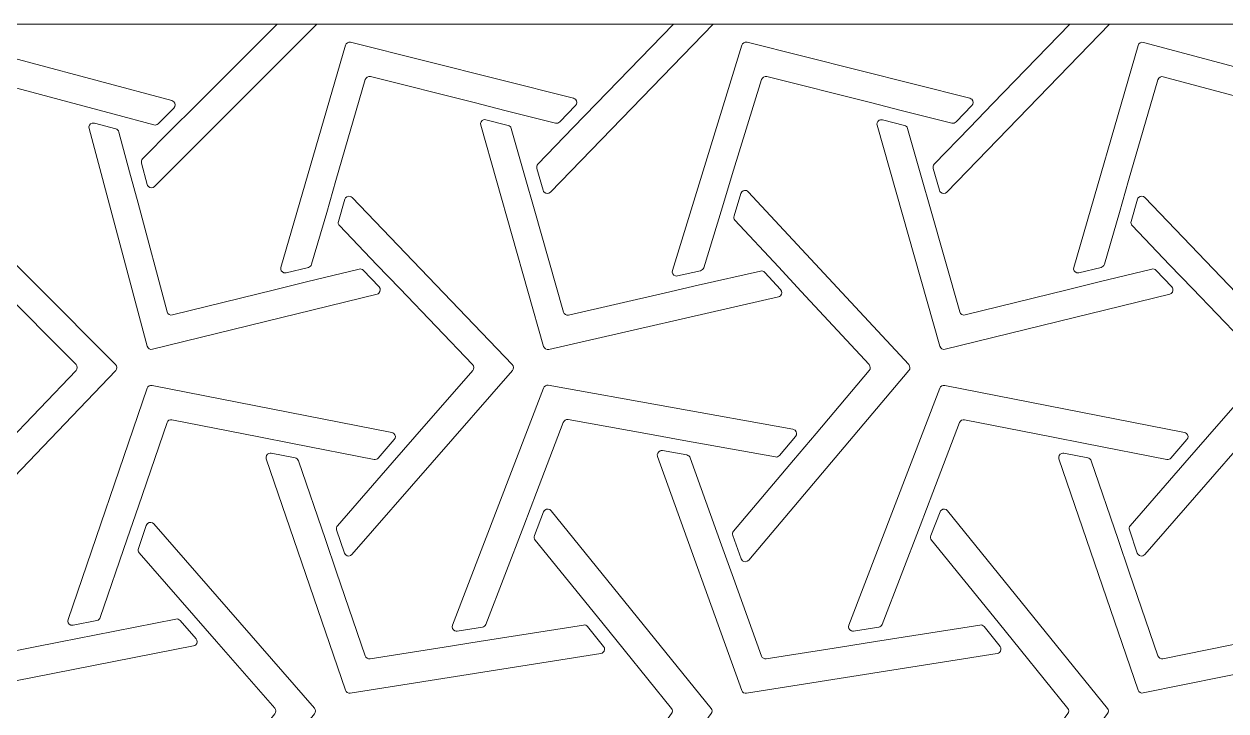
# Model space of a CAD drawing. Header units: millimetres. Extents: x 0.8 to 39, y 0.8 to 33.9.
# Drawn here: x 11.34 to 25.85, y 25.62 to 33.9 of the extents above; entities that cross this region are included whole.
import ezdxf

# ---------------------------------------------------------------- set-up
doc = ezdxf.new("R2010")
doc.units = ezdxf.units.MM
doc.header["$MEASUREMENT"] = 0
doc.layers.add('Layer 1', color=7, linetype='Continuous', lineweight=0)

# ---------------------------------------------------------------- blocks, each defined once
blk = doc.blocks.new('Block_0')
at = {"layer": 'Layer 1', "color": 1, "lineweight": 0, "true_color": 0xff0000}
for points, knots in [([(5.548, 9.05), (5.548, 9.05), (7.94, 4.907), (7.94, 4.907), (7.94, 4.907), (10.331, 0.765), (10.331, 0.765), (10.331, 0.765), (15.114, 0.765), (15.114, 0.765), (15.114, 0.765), (19.897, 0.765), (19.897, 0.765), (19.897, 0.765), (24.68, 0.765), (24.68, 0.765), (24.68, 0.765), (29.463, 0.765), (29.463, 0.765), (29.463, 0.765), (31.855, 4.907), (31.855, 4.907), (31.855, 4.907), (34.246, 9.05), (34.246, 9.05), (34.246, 9.05), (36.638, 13.192), (36.638, 13.192), (36.638, 13.192), (39.029, 17.334), (39.029, 17.334), (39.029, 17.334), (36.638, 21.476), (36.638, 21.476), (36.638, 21.476), (34.246, 25.619), (34.246, 25.619), (34.246, 25.619), (31.855, 29.761), (31.855, 29.761), (31.855, 29.761), (29.463, 33.903), (29.463, 33.903), (29.463, 33.903), (24.68, 33.903), (24.68, 33.903), (24.68, 33.903), (19.897, 33.903), (19.897, 33.903), (19.897, 33.903), (15.114, 33.903), (15.114, 33.903), (15.114, 33.903), (10.331, 33.903), (10.331, 33.903), (10.331, 33.903), (7.94, 29.761), (7.94, 29.761), (7.94, 29.761), (5.548, 25.619), (5.548, 25.619), (5.548, 25.619), (3.157, 21.476), (3.157, 21.476), (3.157, 21.476), (0.765, 17.334), (0.765, 17.334), (0.765, 17.334), (3.157, 13.192), (3.157, 13.192), (3.157, 13.192), (5.548, 9.05), (5.548, 9.05)], [0, 0, 0, 0, 1, 1, 1, 2, 2, 2, 3, 3, 3, 4, 4, 4, 5, 5, 5, 6, 6, 6, 7, 7, 7, 8, 8, 8, 9, 9, 9, 10, 10, 10, 11, 11, 11, 12, 12, 12, 13, 13, 13, 14, 14, 14, 15, 15, 15, 16, 16, 16, 17, 17, 17, 18, 18, 18, 19, 19, 19, 20, 20, 20, 21, 21, 21, 22, 22, 22, 23, 23, 23, 24, 24, 24, 24]), ([(14.875, 33.903), (14.875, 33.903), (12.917, 31.944), (12.917, 31.944), (12.896, 31.924), (12.862, 31.924), (12.842, 31.944), (12.835, 31.951), (12.83, 31.959), (12.828, 31.968), (12.828, 31.968), (12.759, 32.227), (12.759, 32.227), (12.754, 32.246), (12.759, 32.265), (12.772, 32.278), (12.772, 32.278), (13.123, 32.63), (13.123, 32.63), (13.123, 32.63), (13.123, 32.63), (13.123, 32.63), (13.123, 32.63), (13.4, 32.906), (13.4, 32.906), (13.4, 32.906), (14.397, 33.903), (14.397, 33.903), (14.397, 33.903), (14.875, 33.903), (14.875, 33.903)], [0, 0, 0, 0, 1, 1, 1, 2, 2, 2, 3, 3, 3, 4, 4, 4, 5, 5, 5, 6, 6, 6, 7, 7, 7, 8, 8, 8, 9, 9, 9, 10, 10, 10, 10]), ([(19.658, 33.903), (19.658, 33.903), (17.694, 31.876), (17.694, 31.876), (17.673, 31.855), (17.64, 31.854), (17.619, 31.875), (17.612, 31.881), (17.607, 31.889), (17.605, 31.898), (17.605, 31.898), (17.53, 32.162), (17.53, 32.162), (17.525, 32.18), (17.529, 32.2), (17.543, 32.213), (17.543, 32.213), (17.97, 32.654), (17.97, 32.654), (17.97, 32.654), (17.97, 32.654), (17.97, 32.654), (17.97, 32.654), (18.246, 32.939), (18.246, 32.939), (18.246, 32.939), (18.246, 32.939), (18.246, 32.939), (18.246, 32.939), (19.18, 33.903), (19.18, 33.903), (19.18, 33.903), (19.658, 33.903), (19.658, 33.903)], [0, 0, 0, 0, 1, 1, 1, 2, 2, 2, 3, 3, 3, 4, 4, 4, 5, 5, 5, 6, 6, 6, 7, 7, 7, 8, 8, 8, 9, 9, 9, 10, 10, 10, 11, 11, 11, 11]), ([(24.441, 33.903), (24.441, 33.903), (22.477, 31.876), (22.477, 31.876), (22.457, 31.855), (22.423, 31.854), (22.402, 31.875), (22.395, 31.881), (22.39, 31.889), (22.388, 31.898), (22.388, 31.898), (22.313, 32.162), (22.313, 32.162), (22.308, 32.18), (22.312, 32.2), (22.326, 32.213), (22.326, 32.213), (22.753, 32.654), (22.753, 32.654), (22.753, 32.654), (22.753, 32.654), (22.753, 32.654), (22.753, 32.654), (23.029, 32.939), (23.029, 32.939), (23.029, 32.939), (23.029, 32.939), (23.029, 32.939), (23.029, 32.939), (23.963, 33.903), (23.963, 33.903), (23.963, 33.903), (24.441, 33.903), (24.441, 33.903)], [0, 0, 0, 0, 1, 1, 1, 2, 2, 2, 3, 3, 3, 4, 4, 4, 5, 5, 5, 6, 6, 6, 7, 7, 7, 8, 8, 8, 9, 9, 9, 10, 10, 10, 11, 11, 11, 11]), ([(10.437, 33.645), (10.437, 33.645), (9.734, 31.02), (9.734, 31.02), (9.726, 30.992), (9.743, 30.963), (9.771, 30.956), (9.78, 30.953), (9.79, 30.953), (9.799, 30.956), (9.799, 30.956), (10.058, 31.025), (10.058, 31.025), (10.076, 31.03), (10.09, 31.044), (10.095, 31.062), (10.095, 31.062), (10.224, 31.542), (10.224, 31.542), (10.224, 31.542), (10.325, 31.919), (10.325, 31.919), (10.325, 31.919), (10.325, 31.919), (10.325, 31.919), (10.325, 31.919), (10.676, 33.23), (10.676, 33.23), (10.684, 33.259), (10.713, 33.275), (10.741, 33.268), (10.741, 33.268), (10.741, 33.268), (10.741, 33.268), (10.741, 33.268), (12.052, 32.917), (12.052, 32.917), (12.052, 32.917), (12.052, 32.917), (12.052, 32.917), (12.052, 32.917), (12.429, 32.816), (12.429, 32.816), (12.429, 32.816), (12.429, 32.816), (12.429, 32.816), (12.429, 32.816), (12.909, 32.687), (12.909, 32.687), (12.927, 32.682), (12.947, 32.687), (12.96, 32.701), (12.96, 32.701), (13.15, 32.89), (13.15, 32.89), (13.171, 32.911), (13.171, 32.945), (13.15, 32.965), (13.143, 32.972), (13.135, 32.977), (13.126, 32.979), (13.126, 32.979), (10.502, 33.682), (10.502, 33.682), (10.474, 33.69), (10.445, 33.673), (10.437, 33.645)], [0, 0, 0, 0, 1, 1, 1, 2, 2, 2, 3, 3, 3, 4, 4, 4, 5, 5, 5, 6, 6, 6, 7, 7, 7, 8, 8, 8, 9, 9, 9, 10, 10, 10, 11, 11, 11, 12, 12, 12, 13, 13, 13, 14, 14, 14, 15, 15, 15, 16, 16, 16, 17, 17, 17, 18, 18, 18, 19, 19, 19, 20, 20, 20, 21, 21, 21, 22, 22, 22, 22]), ([(15.22, 33.647), (15.22, 33.647), (14.442, 30.968), (14.442, 30.968), (14.433, 30.94), (14.45, 30.911), (14.478, 30.903), (14.486, 30.9), (14.496, 30.9), (14.505, 30.902), (14.505, 30.902), (14.773, 30.968), (14.773, 30.968), (14.792, 30.973), (14.806, 30.987), (14.812, 31.005), (14.812, 31.005), (14.994, 31.632), (14.994, 31.632), (14.994, 31.632), (14.994, 31.632), (14.994, 31.632), (14.994, 31.632), (15.105, 32.015), (15.105, 32.015), (15.105, 32.015), (15.105, 32.015), (15.105, 32.015), (15.105, 32.015), (15.459, 33.233), (15.459, 33.233), (15.467, 33.26), (15.495, 33.276), (15.523, 33.269), (15.523, 33.269), (16.775, 32.955), (16.775, 32.955), (16.775, 32.955), (16.775, 32.955), (16.775, 32.955), (16.775, 32.955), (17.159, 32.858), (17.159, 32.858), (17.159, 32.858), (17.755, 32.708), (17.755, 32.708), (17.773, 32.704), (17.793, 32.709), (17.806, 32.723), (17.806, 32.723), (17.997, 32.92), (17.997, 32.92), (18.017, 32.941), (18.016, 32.974), (17.995, 32.995), (17.989, 33.001), (17.981, 33.006), (17.972, 33.008), (17.972, 33.008), (15.283, 33.683), (15.283, 33.683), (15.256, 33.69), (15.228, 33.674), (15.22, 33.647)], [0, 0, 0, 0, 1, 1, 1, 2, 2, 2, 3, 3, 3, 4, 4, 4, 5, 5, 5, 6, 6, 6, 7, 7, 7, 8, 8, 8, 9, 9, 9, 10, 10, 10, 11, 11, 11, 12, 12, 12, 13, 13, 13, 14, 14, 14, 15, 15, 15, 16, 16, 16, 17, 17, 17, 18, 18, 18, 19, 19, 19, 20, 20, 20, 21, 21, 21, 21]), ([(20.002, 33.648), (20.002, 33.648), (19.167, 30.932), (19.167, 30.932), (19.158, 30.904), (19.174, 30.874), (19.202, 30.866), (19.21, 30.863), (19.22, 30.862), (19.229, 30.865), (19.229, 30.865), (19.504, 30.928), (19.504, 30.928), (19.523, 30.932), (19.537, 30.946), (19.543, 30.964), (19.543, 30.964), (19.769, 31.7), (19.769, 31.7), (19.769, 31.7), (19.769, 31.7), (19.769, 31.7), (19.769, 31.7), (19.888, 32.087), (19.888, 32.087), (19.888, 32.087), (20.241, 33.234), (20.241, 33.234), (20.25, 33.261), (20.277, 33.276), (20.305, 33.269), (20.305, 33.269), (21.558, 32.955), (21.558, 32.955), (21.558, 32.955), (21.558, 32.955), (21.558, 32.955), (21.558, 32.955), (21.942, 32.858), (21.942, 32.858), (21.942, 32.858), (22.538, 32.708), (22.538, 32.708), (22.556, 32.704), (22.576, 32.709), (22.589, 32.723), (22.589, 32.723), (22.78, 32.92), (22.78, 32.92), (22.8, 32.941), (22.799, 32.974), (22.778, 32.995), (22.772, 33.001), (22.764, 33.006), (22.755, 33.008), (22.755, 33.008), (20.066, 33.684), (20.066, 33.684), (20.038, 33.69), (20.01, 33.675), (20.002, 33.648)], [0, 0, 0, 0, 1, 1, 1, 2, 2, 2, 3, 3, 3, 4, 4, 4, 5, 5, 5, 6, 6, 6, 7, 7, 7, 8, 8, 8, 9, 9, 9, 10, 10, 10, 11, 11, 11, 12, 12, 12, 13, 13, 13, 14, 14, 14, 15, 15, 15, 16, 16, 16, 17, 17, 17, 18, 18, 18, 19, 19, 19, 20, 20, 20, 20]), ([(24.785, 33.646), (24.785, 33.646), (24.008, 30.968), (24.008, 30.968), (23.999, 30.94), (24.016, 30.911), (24.044, 30.903), (24.053, 30.9), (24.062, 30.9), (24.071, 30.902), (24.071, 30.902), (24.339, 30.968), (24.339, 30.968), (24.358, 30.973), (24.372, 30.987), (24.378, 31.005), (24.378, 31.005), (24.56, 31.632), (24.56, 31.632), (24.56, 31.632), (24.56, 31.632), (24.56, 31.632), (24.56, 31.632), (24.671, 32.015), (24.671, 32.015), (24.671, 32.015), (24.671, 32.015), (24.671, 32.015), (24.671, 32.015), (25.025, 33.232), (25.025, 33.232), (25.033, 33.259), (25.061, 33.276), (25.089, 33.268), (25.089, 33.268), (26.401, 32.917), (26.401, 32.917), (26.401, 32.917), (26.401, 32.917), (26.401, 32.917), (26.401, 32.917), (26.778, 32.816), (26.778, 32.816), (26.778, 32.816), (26.778, 32.816), (26.778, 32.816), (26.778, 32.816), (27.258, 32.687), (27.258, 32.687), (27.276, 32.682), (27.296, 32.687), (27.309, 32.701), (27.309, 32.701), (27.499, 32.89), (27.499, 32.89), (27.52, 32.911), (27.52, 32.945), (27.499, 32.965), (27.492, 32.972), (27.484, 32.977), (27.475, 32.979), (27.475, 32.979), (24.85, 33.682), (24.85, 33.682), (24.822, 33.69), (24.793, 33.674), (24.785, 33.646)], [0, 0, 0, 0, 1, 1, 1, 2, 2, 2, 3, 3, 3, 4, 4, 4, 5, 5, 5, 6, 6, 6, 7, 7, 7, 8, 8, 8, 9, 9, 9, 10, 10, 10, 11, 11, 11, 12, 12, 12, 13, 13, 13, 14, 14, 14, 15, 15, 15, 16, 16, 16, 17, 17, 17, 18, 18, 18, 19, 19, 19, 20, 20, 20, 21, 21, 21, 22, 22, 22, 22]), ([(12.829, 30.018), (12.829, 30.018), (12.126, 32.643), (12.126, 32.643), (12.118, 32.671), (12.135, 32.7), (12.163, 32.708), (12.172, 32.71), (12.181, 32.71), (12.19, 32.708), (12.19, 32.708), (12.449, 32.639), (12.449, 32.639), (12.468, 32.634), (12.482, 32.619), (12.487, 32.601), (12.487, 32.601), (12.615, 32.122), (12.615, 32.122), (12.615, 32.122), (12.717, 31.744), (12.717, 31.744), (12.717, 31.744), (12.717, 31.744), (12.717, 31.744), (12.717, 31.744), (13.068, 30.432), (13.068, 30.432), (13.076, 30.404), (13.104, 30.388), (13.132, 30.394), (13.132, 30.394), (14.363, 30.697), (14.363, 30.697), (14.363, 30.697), (14.75, 30.792), (14.75, 30.792), (14.75, 30.792), (15.384, 30.948), (15.384, 30.948), (15.402, 30.952), (15.422, 30.946), (15.435, 30.933), (15.435, 30.933), (15.626, 30.733), (15.626, 30.733), (15.646, 30.712), (15.646, 30.679), (15.625, 30.659), (15.618, 30.652), (15.61, 30.648), (15.601, 30.645), (15.601, 30.645), (12.893, 29.98), (12.893, 29.98), (12.865, 29.973), (12.836, 29.99), (12.829, 30.018)], [0, 0, 0, 0, 1, 1, 1, 2, 2, 2, 3, 3, 3, 4, 4, 4, 5, 5, 5, 6, 6, 6, 7, 7, 7, 8, 8, 8, 9, 9, 9, 10, 10, 10, 11, 11, 11, 12, 12, 12, 13, 13, 13, 14, 14, 14, 15, 15, 15, 16, 16, 16, 17, 17, 17, 18, 18, 18, 19, 19, 19, 19]), ([(17.612, 30.016), (17.612, 30.016), (16.852, 32.683), (16.852, 32.683), (16.844, 32.711), (16.86, 32.74), (16.888, 32.748), (16.897, 32.75), (16.907, 32.751), (16.916, 32.748), (16.916, 32.748), (17.182, 32.681), (17.182, 32.681), (17.2, 32.677), (17.215, 32.663), (17.22, 32.645), (17.22, 32.645), (17.388, 32.054), (17.388, 32.054), (17.388, 32.054), (17.388, 32.054), (17.388, 32.054), (17.388, 32.054), (17.497, 31.673), (17.497, 31.673), (17.497, 31.673), (17.497, 31.673), (17.497, 31.673), (17.497, 31.673), (17.851, 30.43), (17.851, 30.43), (17.858, 30.403), (17.886, 30.387), (17.913, 30.393), (17.913, 30.393), (19.083, 30.661), (19.083, 30.661), (19.083, 30.661), (19.083, 30.661), (19.083, 30.661), (19.083, 30.661), (19.478, 30.752), (19.478, 30.752), (19.478, 30.752), (19.478, 30.752), (19.478, 30.752), (19.478, 30.752), (20.229, 30.923), (20.229, 30.923), (20.247, 30.928), (20.266, 30.922), (20.279, 30.908), (20.279, 30.908), (20.471, 30.701), (20.471, 30.701), (20.491, 30.68), (20.49, 30.646), (20.469, 30.626), (20.462, 30.62), (20.453, 30.616), (20.444, 30.613), (20.444, 30.613), (17.674, 29.979), (17.674, 29.979), (17.647, 29.973), (17.619, 29.989), (17.612, 30.016)], [0, 0, 0, 0, 1, 1, 1, 2, 2, 2, 3, 3, 3, 4, 4, 4, 5, 5, 5, 6, 6, 6, 7, 7, 7, 8, 8, 8, 9, 9, 9, 10, 10, 10, 11, 11, 11, 12, 12, 12, 13, 13, 13, 14, 14, 14, 15, 15, 15, 16, 16, 16, 17, 17, 17, 18, 18, 18, 19, 19, 19, 20, 20, 20, 21, 21, 21, 22, 22, 22, 22]), ([(25.192, 30.733), (25.192, 30.733), (25.001, 30.933), (25.001, 30.933), (24.988, 30.946), (24.968, 30.952), (24.95, 30.948), (24.95, 30.948), (24.316, 30.792), (24.316, 30.792), (24.316, 30.792), (23.929, 30.697), (23.929, 30.697), (23.929, 30.697), (22.697, 30.394), (22.697, 30.394), (22.669, 30.387), (22.641, 30.404), (22.634, 30.431), (22.634, 30.431), (22.28, 31.673), (22.28, 31.673), (22.28, 31.673), (22.28, 31.673), (22.28, 31.673), (22.28, 31.673), (22.171, 32.054), (22.171, 32.054), (22.171, 32.054), (22.171, 32.054), (22.171, 32.054), (22.171, 32.054), (22.003, 32.645), (22.003, 32.645), (21.998, 32.663), (21.983, 32.677), (21.965, 32.681), (21.965, 32.681), (21.699, 32.748), (21.699, 32.748), (21.671, 32.755), (21.642, 32.738), (21.635, 32.71), (21.632, 32.701), (21.633, 32.691), (21.635, 32.683), (21.635, 32.683), (22.394, 30.017), (22.394, 30.017), (22.402, 29.989), (22.43, 29.973), (22.458, 29.98), (22.458, 29.98), (25.167, 30.645), (25.167, 30.645), (25.195, 30.652), (25.212, 30.681), (25.205, 30.709), (25.203, 30.718), (25.199, 30.727), (25.192, 30.733)], [0, 0, 0, 0, 1, 1, 1, 2, 2, 2, 3, 3, 3, 4, 4, 4, 5, 5, 5, 6, 6, 6, 7, 7, 7, 8, 8, 8, 9, 9, 9, 10, 10, 10, 11, 11, 11, 12, 12, 12, 13, 13, 13, 14, 14, 14, 15, 15, 15, 16, 16, 16, 17, 17, 17, 18, 18, 18, 19, 19, 19, 20, 20, 20, 20]), ([(15.209, 27.523), (15.209, 27.523), (15.114, 27.801), (15.114, 27.801), (15.108, 27.819), (15.111, 27.838), (15.124, 27.853), (15.124, 27.853), (15.784, 28.609), (15.784, 28.609), (15.784, 28.609), (16.057, 28.923), (16.057, 28.923), (16.057, 28.923), (16.057, 28.923), (16.057, 28.923), (16.057, 28.923), (16.757, 29.724), (16.757, 29.724), (16.775, 29.745), (16.774, 29.776), (16.755, 29.796), (16.755, 29.796), (15.875, 30.713), (15.875, 30.713), (15.875, 30.713), (15.875, 30.713), (15.875, 30.713), (15.875, 30.713), (15.599, 31), (15.599, 31), (15.599, 31), (15.599, 31), (15.599, 31), (15.599, 31), (15.147, 31.472), (15.147, 31.472), (15.134, 31.486), (15.129, 31.505), (15.135, 31.523), (15.135, 31.523), (15.212, 31.789), (15.212, 31.789), (15.22, 31.817), (15.249, 31.833), (15.277, 31.825), (15.286, 31.822), (15.294, 31.817), (15.301, 31.811), (15.301, 31.811), (17.233, 29.796), (17.233, 29.796), (17.252, 29.776), (17.253, 29.745), (17.235, 29.724), (17.235, 29.724), (15.299, 27.505), (15.299, 27.505), (15.28, 27.483), (15.246, 27.481), (15.224, 27.5), (15.217, 27.506), (15.212, 27.514), (15.209, 27.523)], [0, 0, 0, 0, 1, 1, 1, 2, 2, 2, 3, 3, 3, 4, 4, 4, 5, 5, 5, 6, 6, 6, 7, 7, 7, 8, 8, 8, 9, 9, 9, 10, 10, 10, 11, 11, 11, 12, 12, 12, 13, 13, 13, 14, 14, 14, 15, 15, 15, 16, 16, 16, 17, 17, 17, 18, 18, 18, 19, 19, 19, 20, 20, 20, 21, 21, 21, 21]), ([(19.995, 27.453), (19.995, 27.453), (19.894, 27.735), (19.894, 27.735), (19.888, 27.753), (19.891, 27.772), (19.903, 27.787), (19.903, 27.787), (20.626, 28.642), (20.626, 28.642), (20.626, 28.642), (20.626, 28.642), (20.626, 28.642), (20.626, 28.642), (20.899, 28.965), (20.899, 28.965), (20.899, 28.965), (20.899, 28.965), (20.899, 28.965), (20.899, 28.965), (21.541, 29.725), (21.541, 29.725), (21.558, 29.745), (21.558, 29.775), (21.539, 29.795), (21.539, 29.795), (20.72, 30.677), (20.72, 30.677), (20.72, 30.677), (20.72, 30.677), (20.72, 30.677), (20.72, 30.677), (20.445, 30.973), (20.445, 30.973), (20.445, 30.973), (20.445, 30.973), (20.445, 30.973), (20.445, 30.973), (19.92, 31.537), (19.92, 31.537), (19.908, 31.551), (19.903, 31.571), (19.909, 31.589), (19.909, 31.589), (19.992, 31.859), (19.992, 31.859), (20, 31.887), (20.03, 31.902), (20.058, 31.894), (20.067, 31.891), (20.075, 31.886), (20.081, 31.879), (20.081, 31.879), (22.018, 29.795), (22.018, 29.795), (22.036, 29.775), (22.037, 29.745), (22.019, 29.725), (22.019, 29.725), (20.086, 27.437), (20.086, 27.437), (20.067, 27.414), (20.033, 27.411), (20.011, 27.43), (20.004, 27.436), (19.999, 27.444), (19.995, 27.453)], [0, 0, 0, 0, 1, 1, 1, 2, 2, 2, 3, 3, 3, 4, 4, 4, 5, 5, 5, 6, 6, 6, 7, 7, 7, 8, 8, 8, 9, 9, 9, 10, 10, 10, 11, 11, 11, 12, 12, 12, 13, 13, 13, 14, 14, 14, 15, 15, 15, 16, 16, 16, 17, 17, 17, 18, 18, 18, 19, 19, 19, 20, 20, 20, 21, 21, 21, 22, 22, 22, 22]), ([(26.799, 29.796), (26.799, 29.796), (24.867, 31.811), (24.867, 31.811), (24.847, 31.832), (24.813, 31.832), (24.792, 31.812), (24.785, 31.806), (24.78, 31.798), (24.778, 31.789), (24.778, 31.789), (24.701, 31.523), (24.701, 31.523), (24.695, 31.505), (24.7, 31.486), (24.713, 31.472), (24.713, 31.472), (25.165, 31), (25.165, 31), (25.165, 31), (25.165, 31), (25.165, 31), (25.165, 31), (25.441, 30.713), (25.441, 30.713), (25.441, 30.713), (25.441, 30.713), (25.441, 30.713), (25.441, 30.713), (26.321, 29.796), (26.321, 29.796), (26.34, 29.776), (26.341, 29.745), (26.323, 29.724), (26.323, 29.724), (25.623, 28.923), (25.623, 28.923), (25.623, 28.923), (25.623, 28.923), (25.623, 28.923), (25.623, 28.923), (25.35, 28.609), (25.35, 28.609), (25.35, 28.609), (24.69, 27.853), (24.69, 27.853), (24.677, 27.838), (24.674, 27.819), (24.68, 27.801), (24.68, 27.801), (24.775, 27.523), (24.775, 27.523), (24.784, 27.495), (24.815, 27.48), (24.842, 27.49), (24.851, 27.493), (24.859, 27.498), (24.865, 27.505), (24.865, 27.505), (26.801, 29.724), (26.801, 29.724), (26.819, 29.745), (26.818, 29.776), (26.799, 29.796)], [0, 0, 0, 0, 1, 1, 1, 2, 2, 2, 3, 3, 3, 4, 4, 4, 5, 5, 5, 6, 6, 6, 7, 7, 7, 8, 8, 8, 9, 9, 9, 10, 10, 10, 11, 11, 11, 12, 12, 12, 13, 13, 13, 14, 14, 14, 15, 15, 15, 16, 16, 16, 17, 17, 17, 18, 18, 18, 19, 19, 19, 20, 20, 20, 21, 21, 21, 21]), ([(12.447, 29.797), (12.447, 29.797), (10.525, 31.719), (10.525, 31.719), (10.504, 31.74), (10.471, 31.74), (10.45, 31.719), (10.444, 31.713), (10.439, 31.705), (10.437, 31.696), (10.437, 31.696), (10.367, 31.436), (10.367, 31.436), (10.362, 31.418), (10.367, 31.399), (10.381, 31.385), (10.381, 31.385), (10.732, 31.034), (10.732, 31.034), (10.732, 31.034), (10.732, 31.034), (10.732, 31.034), (10.732, 31.034), (11.008, 30.758), (11.008, 30.758), (11.008, 30.758), (11.008, 30.758), (11.008, 30.758), (11.008, 30.758), (11.969, 29.797), (11.969, 29.797), (11.989, 29.777), (11.989, 29.744), (11.969, 29.723), (11.969, 29.723), (11.092, 28.809), (11.092, 28.809), (11.092, 28.809), (11.092, 28.809), (11.092, 28.809), (11.092, 28.809), (10.816, 28.521), (10.816, 28.521), (10.816, 28.521), (10.816, 28.521), (10.816, 28.521), (10.816, 28.521), (10.364, 28.05), (10.364, 28.05), (10.351, 28.036), (10.346, 28.016), (10.352, 27.998), (10.352, 27.998), (10.429, 27.733), (10.429, 27.733), (10.437, 27.705), (10.466, 27.688), (10.494, 27.697), (10.503, 27.699), (10.511, 27.704), (10.518, 27.711), (10.518, 27.711), (12.448, 29.723), (12.448, 29.723), (12.468, 29.744), (12.467, 29.777), (12.447, 29.797)], [0, 0, 0, 0, 1, 1, 1, 2, 2, 2, 3, 3, 3, 4, 4, 4, 5, 5, 5, 6, 6, 6, 7, 7, 7, 8, 8, 8, 9, 9, 9, 10, 10, 10, 11, 11, 11, 12, 12, 12, 13, 13, 13, 14, 14, 14, 15, 15, 15, 16, 16, 16, 17, 17, 17, 18, 18, 18, 19, 19, 19, 20, 20, 20, 21, 21, 21, 22, 22, 22, 22]), ([(12.827, 29.51), (12.827, 29.51), (11.873, 26.722), (11.873, 26.722), (11.863, 26.694), (11.878, 26.664), (11.906, 26.654), (11.914, 26.651), (11.924, 26.651), (11.933, 26.653), (11.933, 26.653), (12.222, 26.709), (12.222, 26.709), (12.24, 26.713), (12.255, 26.726), (12.261, 26.744), (12.261, 26.744), (12.587, 27.694), (12.587, 27.694), (12.587, 27.694), (12.587, 27.694), (12.587, 27.694), (12.587, 27.694), (12.721, 28.087), (12.721, 28.087), (12.721, 28.087), (12.721, 28.087), (12.721, 28.087), (12.721, 28.087), (13.067, 29.096), (13.067, 29.096), (13.075, 29.121), (13.101, 29.136), (13.127, 29.131), (13.127, 29.131), (14.173, 28.925), (14.173, 28.925), (14.173, 28.925), (14.173, 28.925), (14.173, 28.925), (14.173, 28.925), (14.581, 28.845), (14.581, 28.845), (14.581, 28.845), (14.581, 28.845), (14.581, 28.845), (14.581, 28.845), (15.566, 28.652), (15.566, 28.652), (15.585, 28.648), (15.604, 28.655), (15.616, 28.669), (15.616, 28.669), (15.809, 28.891), (15.809, 28.891), (15.829, 28.913), (15.826, 28.946), (15.804, 28.965), (15.797, 28.971), (15.789, 28.976), (15.78, 28.977), (15.78, 28.977), (12.888, 29.545), (12.888, 29.545), (12.862, 29.55), (12.836, 29.535), (12.827, 29.51)], [0, 0, 0, 0, 1, 1, 1, 2, 2, 2, 3, 3, 3, 4, 4, 4, 5, 5, 5, 6, 6, 6, 7, 7, 7, 8, 8, 8, 9, 9, 9, 10, 10, 10, 11, 11, 11, 12, 12, 12, 13, 13, 13, 14, 14, 14, 15, 15, 15, 16, 16, 16, 17, 17, 17, 18, 18, 18, 19, 19, 19, 20, 20, 20, 21, 21, 21, 22, 22, 22, 22]), ([(17.61, 29.513), (17.61, 29.513), (16.512, 26.652), (16.512, 26.652), (16.501, 26.625), (16.515, 26.595), (16.542, 26.584), (16.551, 26.581), (16.56, 26.58), (16.569, 26.581), (16.569, 26.581), (16.873, 26.629), (16.873, 26.629), (16.891, 26.632), (16.907, 26.645), (16.914, 26.663), (16.914, 26.663), (17.371, 27.853), (17.371, 27.853), (17.371, 27.853), (17.371, 27.853), (17.371, 27.853), (17.371, 27.853), (17.524, 28.253), (17.524, 28.253), (17.524, 28.253), (17.524, 28.253), (17.524, 28.253), (17.524, 28.253), (17.849, 29.099), (17.849, 29.099), (17.858, 29.122), (17.883, 29.136), (17.908, 29.132), (17.908, 29.132), (18.89, 28.955), (18.89, 28.955), (18.89, 28.955), (18.89, 28.955), (18.89, 28.955), (18.89, 28.955), (19.305, 28.88), (19.305, 28.88), (19.305, 28.88), (19.305, 28.88), (19.305, 28.88), (19.305, 28.88), (20.408, 28.682), (20.408, 28.682), (20.427, 28.678), (20.446, 28.685), (20.458, 28.7), (20.458, 28.7), (20.651, 28.929), (20.651, 28.929), (20.67, 28.951), (20.667, 28.984), (20.645, 29.003), (20.638, 29.009), (20.629, 29.013), (20.62, 29.015), (20.62, 29.015), (17.668, 29.546), (17.668, 29.546), (17.643, 29.55), (17.619, 29.536), (17.61, 29.513)], [0, 0, 0, 0, 1, 1, 1, 2, 2, 2, 3, 3, 3, 4, 4, 4, 5, 5, 5, 6, 6, 6, 7, 7, 7, 8, 8, 8, 9, 9, 9, 10, 10, 10, 11, 11, 11, 12, 12, 12, 13, 13, 13, 14, 14, 14, 15, 15, 15, 16, 16, 16, 17, 17, 17, 18, 18, 18, 19, 19, 19, 20, 20, 20, 21, 21, 21, 22, 22, 22, 22]), ([(22.392, 29.512), (22.392, 29.512), (21.295, 26.652), (21.295, 26.652), (21.284, 26.625), (21.298, 26.595), (21.325, 26.584), (21.334, 26.581), (21.343, 26.58), (21.352, 26.581), (21.352, 26.581), (21.656, 26.629), (21.656, 26.629), (21.674, 26.632), (21.69, 26.645), (21.697, 26.663), (21.697, 26.663), (22.154, 27.853), (22.154, 27.853), (22.154, 27.853), (22.154, 27.853), (22.154, 27.853), (22.154, 27.853), (22.307, 28.253), (22.307, 28.253), (22.307, 28.253), (22.307, 28.253), (22.307, 28.253), (22.307, 28.253), (22.632, 29.098), (22.632, 29.098), (22.641, 29.122), (22.666, 29.136), (22.691, 29.131), (22.691, 29.131), (23.739, 28.925), (23.739, 28.925), (23.739, 28.925), (23.739, 28.925), (23.739, 28.925), (23.739, 28.925), (24.147, 28.845), (24.147, 28.845), (24.147, 28.845), (24.147, 28.845), (24.147, 28.845), (24.147, 28.845), (25.132, 28.652), (25.132, 28.652), (25.151, 28.648), (25.17, 28.655), (25.182, 28.669), (25.182, 28.669), (25.375, 28.891), (25.375, 28.891), (25.395, 28.913), (25.392, 28.946), (25.37, 28.965), (25.363, 28.971), (25.355, 28.976), (25.346, 28.977), (25.346, 28.977), (22.452, 29.545), (22.452, 29.545), (22.427, 29.55), (22.402, 29.536), (22.392, 29.512)], [0, 0, 0, 0, 1, 1, 1, 2, 2, 2, 3, 3, 3, 4, 4, 4, 5, 5, 5, 6, 6, 6, 7, 7, 7, 8, 8, 8, 9, 9, 9, 10, 10, 10, 11, 11, 11, 12, 12, 12, 13, 13, 13, 14, 14, 14, 15, 15, 15, 16, 16, 16, 17, 17, 17, 18, 18, 18, 19, 19, 19, 20, 20, 20, 21, 21, 21, 22, 22, 22, 22]), ([(15.219, 25.868), (15.219, 25.868), (14.264, 28.658), (14.264, 28.658), (14.255, 28.685), (14.27, 28.715), (14.297, 28.725), (14.306, 28.728), (14.315, 28.728), (14.325, 28.727), (14.325, 28.727), (14.613, 28.67), (14.613, 28.67), (14.632, 28.666), (14.647, 28.653), (14.653, 28.635), (14.653, 28.635), (14.978, 27.686), (14.978, 27.686), (14.978, 27.686), (14.978, 27.686), (14.978, 27.686), (14.978, 27.686), (15.113, 27.292), (15.113, 27.292), (15.113, 27.292), (15.113, 27.292), (15.113, 27.292), (15.113, 27.292), (15.459, 26.282), (15.459, 26.282), (15.467, 26.258), (15.492, 26.243), (15.517, 26.247), (15.517, 26.247), (16.41, 26.388), (16.41, 26.388), (16.41, 26.388), (16.41, 26.388), (16.41, 26.388), (16.41, 26.388), (16.834, 26.455), (16.834, 26.455), (16.834, 26.455), (16.834, 26.455), (16.834, 26.455), (16.834, 26.455), (18.093, 26.655), (18.093, 26.655), (18.112, 26.658), (18.131, 26.651), (18.143, 26.636), (18.143, 26.636), (18.336, 26.397), (18.336, 26.397), (18.354, 26.375), (18.351, 26.341), (18.328, 26.323), (18.321, 26.317), (18.312, 26.313), (18.303, 26.312), (18.303, 26.312), (15.278, 25.833), (15.278, 25.833), (15.252, 25.829), (15.228, 25.843), (15.219, 25.868)], [0, 0, 0, 0, 1, 1, 1, 2, 2, 2, 3, 3, 3, 4, 4, 4, 5, 5, 5, 6, 6, 6, 7, 7, 7, 8, 8, 8, 9, 9, 9, 10, 10, 10, 11, 11, 11, 12, 12, 12, 13, 13, 13, 14, 14, 14, 15, 15, 15, 16, 16, 16, 17, 17, 17, 18, 18, 18, 19, 19, 19, 20, 20, 20, 21, 21, 21, 22, 22, 22, 22]), ([(20.002, 25.867), (20.002, 25.867), (18.986, 28.689), (18.986, 28.689), (18.976, 28.716), (18.991, 28.746), (19.018, 28.756), (19.027, 28.759), (19.036, 28.76), (19.045, 28.759), (19.045, 28.759), (19.34, 28.706), (19.34, 28.706), (19.359, 28.702), (19.374, 28.689), (19.381, 28.671), (19.381, 28.671), (19.76, 27.617), (19.76, 27.617), (19.76, 27.617), (19.76, 27.617), (19.76, 27.617), (19.76, 27.617), (19.903, 27.22), (19.903, 27.22), (19.903, 27.22), (19.903, 27.22), (19.903, 27.22), (19.903, 27.22), (20.241, 26.281), (20.241, 26.281), (20.25, 26.257), (20.274, 26.243), (20.299, 26.247), (20.299, 26.247), (21.193, 26.388), (21.193, 26.388), (21.193, 26.388), (21.193, 26.388), (21.193, 26.388), (21.193, 26.388), (21.617, 26.455), (21.617, 26.455), (21.617, 26.455), (21.617, 26.455), (21.617, 26.455), (21.617, 26.455), (22.876, 26.655), (22.876, 26.655), (22.895, 26.658), (22.914, 26.651), (22.926, 26.636), (22.926, 26.636), (23.119, 26.397), (23.119, 26.397), (23.137, 26.375), (23.134, 26.341), (23.111, 26.323), (23.104, 26.317), (23.095, 26.313), (23.086, 26.312), (23.086, 26.312), (20.06, 25.832), (20.06, 25.832), (20.035, 25.828), (20.011, 25.843), (20.002, 25.867)], [0, 0, 0, 0, 1, 1, 1, 2, 2, 2, 3, 3, 3, 4, 4, 4, 5, 5, 5, 6, 6, 6, 7, 7, 7, 8, 8, 8, 9, 9, 9, 10, 10, 10, 11, 11, 11, 12, 12, 12, 13, 13, 13, 14, 14, 14, 15, 15, 15, 16, 16, 16, 17, 17, 17, 18, 18, 18, 19, 19, 19, 20, 20, 20, 21, 21, 21, 22, 22, 22, 22]), ([(24.785, 25.87), (24.785, 25.87), (23.83, 28.658), (23.83, 28.658), (23.821, 28.685), (23.836, 28.715), (23.863, 28.725), (23.872, 28.728), (23.881, 28.728), (23.891, 28.727), (23.891, 28.727), (24.179, 28.67), (24.179, 28.67), (24.198, 28.666), (24.213, 28.653), (24.219, 28.635), (24.219, 28.635), (24.544, 27.686), (24.544, 27.686), (24.544, 27.686), (24.544, 27.686), (24.544, 27.686), (24.544, 27.686), (24.679, 27.292), (24.679, 27.292), (24.679, 27.292), (24.679, 27.292), (24.679, 27.292), (24.679, 27.292), (25.024, 26.284), (25.024, 26.284), (25.033, 26.259), (25.059, 26.244), (25.085, 26.249), (25.085, 26.249), (26.152, 26.464), (26.152, 26.464), (26.152, 26.464), (26.152, 26.464), (26.152, 26.464), (26.152, 26.464), (26.558, 26.546), (26.558, 26.546), (26.558, 26.546), (26.558, 26.546), (26.558, 26.546), (26.558, 26.546), (27.504, 26.737), (27.504, 26.737), (27.522, 26.741), (27.541, 26.734), (27.554, 26.72), (27.554, 26.72), (27.747, 26.501), (27.747, 26.501), (27.766, 26.479), (27.764, 26.445), (27.742, 26.426), (27.735, 26.42), (27.727, 26.416), (27.718, 26.414), (27.718, 26.414), (24.845, 25.835), (24.845, 25.835), (24.819, 25.83), (24.793, 25.844), (24.785, 25.87)], [0, 0, 0, 0, 1, 1, 1, 2, 2, 2, 3, 3, 3, 4, 4, 4, 5, 5, 5, 6, 6, 6, 7, 7, 7, 8, 8, 8, 9, 9, 9, 10, 10, 10, 11, 11, 11, 12, 12, 12, 13, 13, 13, 14, 14, 14, 15, 15, 15, 16, 16, 16, 17, 17, 17, 18, 18, 18, 19, 19, 19, 20, 20, 20, 21, 21, 21, 22, 22, 22, 22]), ([(10.437, 25.872), (10.437, 25.872), (9.659, 28.553), (9.659, 28.553), (9.65, 28.581), (9.666, 28.61), (9.695, 28.619), (9.703, 28.621), (9.713, 28.621), (9.722, 28.619), (9.722, 28.619), (9.99, 28.553), (9.99, 28.553), (10.009, 28.549), (10.023, 28.535), (10.029, 28.517), (10.029, 28.517), (10.211, 27.889), (10.211, 27.889), (10.211, 27.889), (10.211, 27.889), (10.211, 27.889), (10.211, 27.889), (10.322, 27.507), (10.322, 27.507), (10.322, 27.507), (10.322, 27.507), (10.322, 27.507), (10.322, 27.507), (10.677, 26.286), (10.677, 26.286), (10.684, 26.26), (10.711, 26.244), (10.738, 26.249), (10.738, 26.249), (11.781, 26.454), (11.781, 26.454), (11.781, 26.454), (11.781, 26.454), (11.781, 26.454), (11.781, 26.454), (12.19, 26.534), (12.19, 26.534), (12.19, 26.534), (12.19, 26.534), (12.19, 26.534), (12.19, 26.534), (13.175, 26.727), (13.175, 26.727), (13.193, 26.731), (13.212, 26.724), (13.225, 26.71), (13.225, 26.71), (13.418, 26.489), (13.418, 26.489), (13.437, 26.467), (13.435, 26.433), (13.413, 26.414), (13.406, 26.408), (13.397, 26.404), (13.388, 26.402), (13.388, 26.402), (10.498, 25.835), (10.498, 25.835), (10.471, 25.83), (10.445, 25.846), (10.437, 25.872)], [0, 0, 0, 0, 1, 1, 1, 2, 2, 2, 3, 3, 3, 4, 4, 4, 5, 5, 5, 6, 6, 6, 7, 7, 7, 8, 8, 8, 9, 9, 9, 10, 10, 10, 11, 11, 11, 12, 12, 12, 13, 13, 13, 14, 14, 14, 15, 15, 15, 16, 16, 16, 17, 17, 17, 18, 18, 18, 19, 19, 19, 20, 20, 20, 21, 21, 21, 22, 22, 22, 22]), ([(19.633, 25.65), (19.633, 25.65), (17.703, 28.034), (17.703, 28.034), (17.684, 28.056), (17.651, 28.06), (17.628, 28.041), (17.621, 28.035), (17.615, 28.028), (17.612, 28.019), (17.612, 28.019), (17.502, 27.733), (17.502, 27.733), (17.495, 27.715), (17.498, 27.695), (17.51, 27.68), (17.51, 27.68), (18.313, 26.69), (18.313, 26.69), (18.313, 26.69), (18.313, 26.69), (18.313, 26.69), (18.313, 26.69), (18.583, 26.356), (18.583, 26.356), (18.583, 26.356), (18.583, 26.356), (18.583, 26.356), (18.583, 26.356), (19.154, 25.65), (19.154, 25.65), (19.169, 25.631), (19.17, 25.605), (19.156, 25.586), (19.156, 25.586), (18.76, 25.041), (18.76, 25.041), (18.76, 25.041), (18.76, 25.041), (18.76, 25.041), (18.76, 25.041), (18.497, 24.679), (18.497, 24.679), (18.497, 24.679), (18.497, 24.679), (18.497, 24.679), (18.497, 24.679), (17.523, 23.338), (17.523, 23.338), (17.512, 23.322), (17.51, 23.302), (17.517, 23.285), (17.517, 23.285), (17.649, 22.989), (17.649, 22.989), (17.661, 22.962), (17.692, 22.95), (17.719, 22.962), (17.728, 22.965), (17.735, 22.971), (17.74, 22.979), (17.74, 22.979), (19.634, 25.586), (19.634, 25.586), (19.648, 25.605), (19.648, 25.631), (19.633, 25.65)], [0, 0, 0, 0, 1, 1, 1, 2, 2, 2, 3, 3, 3, 4, 4, 4, 5, 5, 5, 6, 6, 6, 7, 7, 7, 8, 8, 8, 9, 9, 9, 10, 10, 10, 11, 11, 11, 12, 12, 12, 13, 13, 13, 14, 14, 14, 15, 15, 15, 16, 16, 16, 17, 17, 17, 18, 18, 18, 19, 19, 19, 20, 20, 20, 21, 21, 21, 22, 22, 22, 22]), ([(24.415, 25.65), (24.415, 25.65), (22.486, 28.034), (22.486, 28.034), (22.467, 28.056), (22.434, 28.06), (22.411, 28.041), (22.404, 28.035), (22.398, 28.028), (22.395, 28.019), (22.395, 28.019), (22.285, 27.733), (22.285, 27.733), (22.278, 27.715), (22.281, 27.695), (22.293, 27.68), (22.293, 27.68), (23.096, 26.69), (23.096, 26.69), (23.096, 26.69), (23.096, 26.69), (23.096, 26.69), (23.096, 26.69), (23.366, 26.356), (23.366, 26.356), (23.366, 26.356), (23.366, 26.356), (23.366, 26.356), (23.366, 26.356), (23.937, 25.65), (23.937, 25.65), (23.952, 25.632), (23.953, 25.605), (23.939, 25.586), (23.939, 25.586), (23.526, 25.024), (23.526, 25.024), (23.526, 25.024), (23.526, 25.024), (23.526, 25.024), (23.526, 25.024), (23.263, 24.665), (23.263, 24.665), (23.263, 24.665), (23.263, 24.665), (23.263, 24.665), (23.263, 24.665), (22.303, 23.36), (22.303, 23.36), (22.292, 23.344), (22.29, 23.324), (22.298, 23.307), (22.298, 23.307), (22.427, 23.011), (22.427, 23.011), (22.439, 22.984), (22.47, 22.972), (22.497, 22.984), (22.506, 22.988), (22.513, 22.994), (22.519, 23.001), (22.519, 23.001), (24.417, 25.586), (24.417, 25.586), (24.431, 25.605), (24.431, 25.632), (24.415, 25.65)], [0, 0, 0, 0, 1, 1, 1, 2, 2, 2, 3, 3, 3, 4, 4, 4, 5, 5, 5, 6, 6, 6, 7, 7, 7, 8, 8, 8, 9, 9, 9, 10, 10, 10, 11, 11, 11, 12, 12, 12, 13, 13, 13, 14, 14, 14, 15, 15, 15, 16, 16, 16, 17, 17, 17, 18, 18, 18, 19, 19, 19, 20, 20, 20, 21, 21, 21, 22, 22, 22, 22]), ([(14.846, 25.652), (14.846, 25.652), (12.907, 27.874), (12.907, 27.874), (12.888, 27.896), (12.855, 27.899), (12.833, 27.879), (12.826, 27.873), (12.82, 27.865), (12.817, 27.857), (12.817, 27.857), (12.722, 27.578), (12.722, 27.578), (12.716, 27.561), (12.72, 27.541), (12.732, 27.527), (12.732, 27.527), (13.392, 26.77), (13.392, 26.77), (13.392, 26.77), (13.666, 26.456), (13.666, 26.456), (13.666, 26.456), (13.666, 26.456), (13.666, 26.456), (13.666, 26.456), (14.368, 25.652), (14.368, 25.652), (14.385, 25.633), (14.385, 25.604), (14.369, 25.584), (14.369, 25.584), (13.8, 24.881), (13.8, 24.881), (13.8, 24.881), (13.53, 24.547), (13.53, 24.547), (13.53, 24.547), (12.727, 23.557), (12.727, 23.557), (12.715, 23.542), (12.712, 23.522), (12.719, 23.504), (12.719, 23.504), (12.829, 23.218), (12.829, 23.218), (12.839, 23.191), (12.87, 23.177), (12.897, 23.187), (12.906, 23.191), (12.914, 23.196), (12.92, 23.204), (12.92, 23.204), (14.847, 25.584), (14.847, 25.584), (14.863, 25.604), (14.863, 25.633), (14.846, 25.652)], [0, 0, 0, 0, 1, 1, 1, 2, 2, 2, 3, 3, 3, 4, 4, 4, 5, 5, 5, 6, 6, 6, 7, 7, 7, 8, 8, 8, 9, 9, 9, 10, 10, 10, 11, 11, 11, 12, 12, 12, 13, 13, 13, 14, 14, 14, 15, 15, 15, 16, 16, 16, 17, 17, 17, 18, 18, 18, 19, 19, 19, 19])]:
    blk.add_open_spline(points, degree=3, knots=knots, dxfattribs=at)

msp = doc.modelspace()

# ---------------------------------------------------------------- block references
at = {"layer": 'Layer 1'}
msp.add_blockref('Block_0', (0, 0), dxfattribs=at)

doc.saveas('drawing.dxf')
